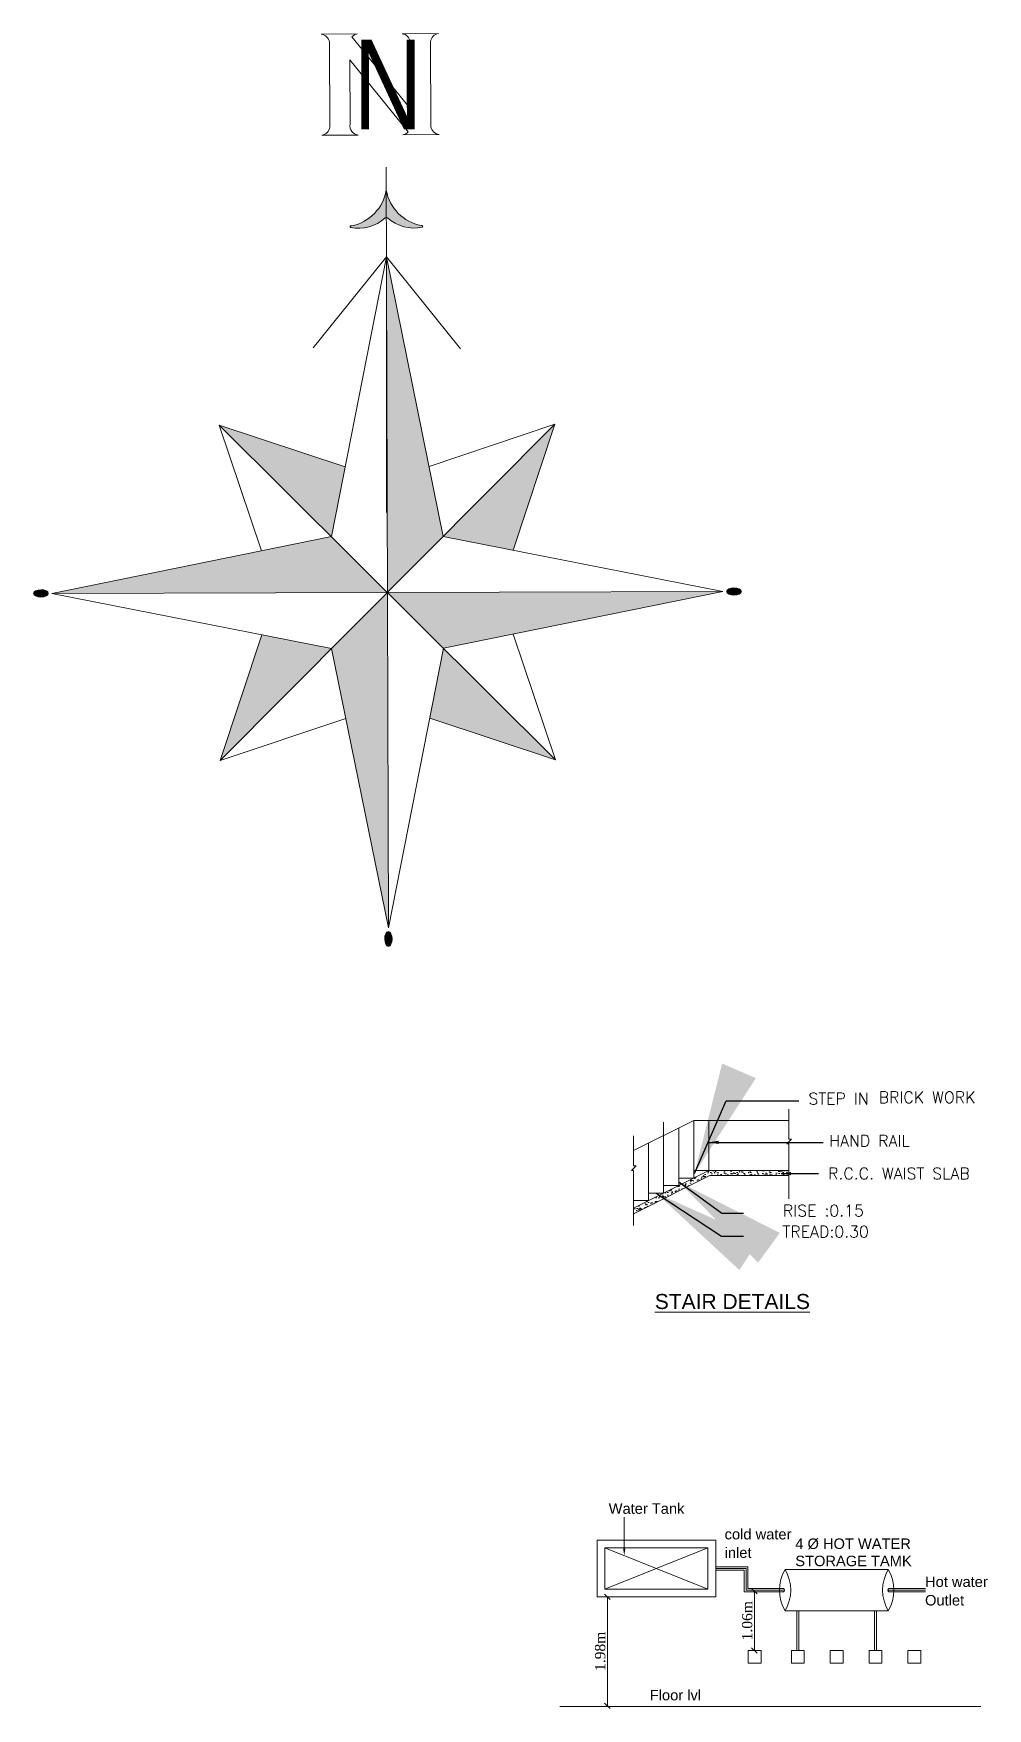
# Model space of a CAD drawing. Header units: metres. Extents: x -1561199 to -1560810, y 43748 to 43956.
# Drawn here: x -1561063.75 to -1561042.42, y 43880 to 43917.45 of the extents above; entities that cross this region are included whole.
import ezdxf

# ---------------------------------------------------------------- set-up
doc = ezdxf.new("R2010")
doc.units = ezdxf.units.M
doc.header["$LTSCALE"] = 750
doc.header["$MEASUREMENT"] = 0
doc.header["$PDMODE"] = 35
doc.header["$PDSIZE"] = 50
doc.layers.get('0').update_dxf_attribs({"lineweight": 5, "plot": 0})
doc.layers.get('Defpoints').update_dxf_attribs({"lineweight": 0})
doc.layers.add('NORTH_DIRECTION', color=7, linetype='Continuous', lineweight=0)
doc.styles.get("Standard").update_dxf_attribs({"font": 'arial.ttf'})
doc.styles.add('style1', font='romans.shx', dxfattribs={"width": 0.95, "height": 200})
doc.styles.add('TIMES', font='BOOKOS.TTF')
doc.styles.add('USA TEXT', font='GOTHIC.TTF', dxfattribs={"width": 0.8})
doc.dimstyles.new('ISO-25', dxfattribs={"dimtxt": 2.5, "dimasz": 2.5, "dimexe": 1.25, "dimexo": 0.625, "dimtad": 1, "dimtxsty": 'Standard', "dimcen": 2.5, "dimadec": 0, "dimazin": 0, "dimtfac": 1, "dimtmove": 0, "dimatfit": 3, "dimfxl": 0, "dimarcsym": 0})
doc.dimstyles.new('Saandard', dxfattribs={"dimtxt": 0.23, "dimasz": 0.12, "dimexe": 0.01, "dimexo": 0.2, "dimgap": 0.04, "dimtad": 1, "dimzin": 1, "dimdsep": 46, "dimtxsty": 'TIMES', "dimblk": 'OBLIQUE', "dimcen": 2.5, "dimse1": 1, "dimse2": 1, "dimclrd": 256, "dimclrt": 256, "dimadec": 0, "dimazin": 0, "dimtfac": 1, "dimtix": 1, "dimtmove": 0, "dimatfit": 3, "dimfxl": 0, "dimlwd": 13, "dimarcsym": 0})

# ---------------------------------------------------------------- blocks, each defined once
blk = doc.blocks.new('_Oblique')
at = {"color": 0, "linetype": 'ByBlock', "lineweight": -2}
blk.add_line((-0.5, -0.5), (0.5, 0.5), dxfattribs=at)
blk = doc.blocks.new('*D227')
at = {"lineweight": 13, "ltscale": 0.006}
blk.add_line((-1561050.918, 43882.498), (-1561050.918, 43880.063), dxfattribs=at)
at = {"layer": 'Defpoints', "color": 0, "ltscale": 0.006}
for p in [(-1561050.759, 43882.498), (-1561050.918, 43880.063), (-1561050.759, 43880.063)]:
    blk.add_point(p, dxfattribs=at)
at = {"lineweight": 13, "ltscale": 0.006, "xscale": 0.12, "yscale": 0.12, "zscale": 0.12}
for p, rotation in [((-1561050.918, 43882.498), 90), ((-1561050.918, 43880.063), 270)]:
    blk.add_blockref('_Oblique', p, dxfattribs=dict(at, rotation=rotation))
at = {"ltscale": 0.006, "insert": (-1561051.077, 43881.281), "char_height": 0.23, "attachment_point": 5, "rotation": 90, "style": 'TIMES'}
blk.add_mtext('1.98m', dxfattribs=at)
blk = doc.blocks.new('*D228')
at = {"lineweight": 13, "ltscale": 0.006}
blk.add_line((-1561047.631, 43882.629), (-1561047.631, 43881.303), dxfattribs=at)
at = {"layer": 'Defpoints', "color": 0, "ltscale": 0.006}
for p in [(-1561047.472, 43882.629), (-1561047.631, 43881.303), (-1561047.479, 43881.303)]:
    blk.add_point(p, dxfattribs=at)
at = {"lineweight": 13, "ltscale": 0.006, "xscale": 0.12, "yscale": 0.12, "zscale": 0.12}
for p, rotation in [((-1561047.631, 43882.629), 90), ((-1561047.631, 43881.303), 270)]:
    blk.add_blockref('_Oblique', p, dxfattribs=dict(at, rotation=rotation))
at = {"ltscale": 0.006, "insert": (-1561047.79, 43881.966), "char_height": 0.23, "attachment_point": 5, "rotation": 90, "style": 'TIMES'}
blk.add_mtext('1.06m', dxfattribs=at)

msp = doc.modelspace()

# ---------------------------------------------------------------- hatches: boundary and pattern name
h = msp.add_hatch(color=256)
h.paths.add_polyline_path([(-1561055.85995, 43913.94565, -0.3108995), (-1561056.6369, 43913.14918, 1), (-1561056.65811, 43913.11263, 0.23813718), (-1561055.88532, 43913.32574, -0.18876794), (-1561055.85828, 43913.33642)])
h.paths.add_polyline_path([(-1561055.85995, 43913.94565), (-1561055.85828, 43913.33642, -0.18876794), (-1561055.83117, 43913.32589, 0.23813718), (-1561055.05723, 43913.11704, 1), (-1561055.07863, 43913.15347, -0.3108995)])
h = msp.add_hatch(color=8)
h.paths.add_polyline_path([(-1561055.83519, 43904.9537), (-1561057.08174, 43903.70026), (-1561055.81453, 43897.45373)])
h.paths.add_polyline_path([(-1561057.08863, 43906.20025), (-1561063.33516, 43904.93304), (-1561055.83519, 43904.9537)])
h.paths.add_polyline_path([(-1561055.85585, 43912.45367), (-1561055.83519, 43904.9537), (-1561054.58864, 43906.20714)])
h.paths.add_polyline_path([(-1561048.33522, 43904.97435), (-1561055.83519, 43904.9537), (-1561054.58175, 43903.70715)])
h = msp.add_hatch(color=8)
h.paths.add_polyline_path([(-1561057.08174, 43903.70026), (-1561058.6451, 43904.00846), (-1561059.57485, 43901.19338)])
h.paths.add_polyline_path([(-1561056.78043, 43907.76361), (-1561059.5955, 43908.69336), (-1561057.08863, 43906.20025)])
h.paths.add_polyline_path([(-1561052.09553, 43908.71401), (-1561054.58864, 43906.20714), (-1561053.02528, 43905.89894)])
h.paths.add_polyline_path([(-1561054.58175, 43903.70715), (-1561054.88995, 43902.14379), (-1561052.07487, 43901.21404)])
h = msp.add_hatch(color=256)
edge = h.paths.add_edge_path()
edge.add_ellipse((-1561063.58296, 43904.93236), major_axis=(0.16543, 0.00046), ratio=0.49532265, start_angle=0, end_angle=360)
h = msp.add_hatch(color=256)
edge = h.paths.add_edge_path()
edge.add_ellipse((-1561048.08742, 43904.97504), major_axis=(-0.16543, -0.00046), ratio=0.49532265, start_angle=0, end_angle=360, ccw=False)
h = msp.add_hatch(color=256)
edge = h.paths.add_edge_path()
edge.add_ellipse((-1561055.81385, 43897.20593), major_axis=(-0.00046, 0.16543), ratio=0.49532265, start_angle=0, end_angle=360)
h = msp.add_hatch()
h.set_pattern_fill('AR-CONC', color=0, scale=0.00112)
h.set_pattern_definition([(50, (-1566237.14313, 43571.45073), (0.2040468293, -0.017851776), [0.021336, -0.234696]), (355, (-1566237.14313, 43571.45073), (-0.039472632, 0.213983667), [0.0170688, -0.187757454]), (100.4514447, (-1566237.12613, 43571.44924), (0.164574197, 0.196131882), [0.01813281, -0.199461074]), (46.1842, (-1566237.14313, 43571.50763), (0.303608526, -0.047087407), [0.032004, -0.352044]), (96.6355576, (-1566237.11783, 43571.5037), (0.26589263, 0.27711726), [0.027199226, -0.299191881]), (351.184151, (-1566237.14313, 43571.50763), (0.26589263, 0.27711726), [0.025603163, -0.2816349]), (21, (-1566237.11468, 43571.4934), (0.169808118, -0.114537022), [0.021336, -0.234696]), (326, (-1566237.11468, 43571.4934), (0.069218272, 0.206290522), [0.0170688, -0.1877568]), (71.451445, (-1566237.10053, 43571.48386), (0.2390263896, 0.091753501), [0.01813281, -0.19946073]), (37.5, (-1566237.14313, 43571.45073), (0.0034592356, 0.0947016435), [0, -0.18548096, 0, -0.1906016, 0, -0.188468]), (7.5, (-1566237.14313, 43571.45073), (0.074838022, 0.1122022438), [0, -0.10867136, 0, -0.18121376, 0, -0.0718312]), (327.5, (-1566237.20657, 43571.45073), (0.1518614666, -0.0064161933), [0, -0.07112, 0, -0.2218944, 0, -0.2944368]), (317.5, (-1566237.23502, 43571.45073), (0.165904683, 0.02847767), [0, -0.092456, 0, -0.14736064, 0, -0.2090928])])
h.paths.add_polyline_path([(-1561048.62428, 43891.9177), (-1561046.85872, 43891.9177), (-1561046.85872, 43892.0297), (-1561048.65072, 43892.0297), (-1561050.33072, 43891.1897), (-1561050.33072, 43891.06448)])

# ---------------------------------------------------------------- linework, layer by layer
for p, q in [((-1561057.31494, 43917.43397), (-1561056.50118, 43917.43845)), ((-1561056.62768, 43917.37088), (-1561055.31649, 43915.76444)), ((-1561055.50658, 43917.44393), (-1561054.69282, 43917.44841)), ((-1561057.12265, 43915.35535), (-1561057.13311, 43917.25413)), ((-1561055.31649, 43915.76444), (-1561055.32475, 43917.26409)), ((-1561054.87266, 43917.26658), (-1561054.8622, 43915.3678)), ((-1561055.36763, 43915.25105), (-1561056.67882, 43916.85749)), ((-1561056.67882, 43916.85749), (-1561056.67089, 43915.41812)), ((-1561056.48873, 43915.178), (-1561057.30249, 43915.17352)), ((-1561054.68037, 43915.18796), (-1561055.49413, 43915.18348)), ((-1561057.08863, 43906.20025), (-1561055.85585, 43912.45367)), ((-1561055.85585, 43912.45367), (-1561054.58864, 43906.20714)), ((-1561052.09553, 43908.71401), (-1561054.90544, 43907.76877)), ((-1561053.02528, 43905.89894), (-1561052.09553, 43908.71401)), ((-1561063.33516, 43904.93304), (-1561057.08863, 43906.20025)), ((-1561054.58864, 43906.20714), (-1561048.33522, 43904.97435)), ((-1561048.33522, 43904.97435), (-1561054.58175, 43903.70715)), ((-1561057.08174, 43903.70026), (-1561063.33516, 43904.93304)), ((-1561058.6451, 43904.00846), (-1561059.57485, 43901.19338)), ((-1561053.02012, 43904.02395), (-1561052.07487, 43901.21404)), ((-1561055.81453, 43897.45373), (-1561057.08174, 43903.70026)), ((-1561054.58175, 43903.70715), (-1561055.81453, 43897.45373)), ((-1561059.57485, 43901.19338), (-1561056.76494, 43902.13863)), ((-1561052.07487, 43901.21404), (-1561054.88995, 43902.14379))]:
    msp.add_line(p, q)
at = {"color": 7}
for p, q in [((-1561055.86138, 43914.46317), (-1561055.81453, 43897.45373)), ((-1561052.09553, 43908.71401), (-1561059.57485, 43901.19338)), ((-1561059.5955, 43908.69336), (-1561052.07487, 43901.21404)), ((-1561058.65026, 43905.88345), (-1561059.5955, 43908.69336)), ((-1561059.5955, 43908.69336), (-1561056.78043, 43907.76361)), ((-1561048.33522, 43904.97435), (-1561063.33516, 43904.93304))]:
    msp.add_line(p, q, dxfattribs=at)
at = {"color": 0}
for p, q in [((-1561050.33072, 43892.4777), (-1561048.98672, 43893.1497)), ((-1561049.65872, 43891.5257), (-1561049.65872, 43893.10772)), ((-1561048.98672, 43893.1497), (-1561046.85872, 43893.1497)), ((-1561048.98672, 43892.0297), (-1561048.98672, 43893.1497)), ((-1561048.65072, 43892.0297), (-1561048.65072, 43893.1497)), ((-1561049.99472, 43891.5257), (-1561049.99472, 43892.6457)), ((-1561049.65872, 43891.6937), (-1561049.65872, 43892.8137)), ((-1561049.32272, 43891.8617), (-1561049.32272, 43892.9817)), ((-1561050.33072, 43891.1897), (-1561048.65072, 43892.0297)), ((-1561050.33072, 43891.06448), (-1561048.62428, 43891.9177)), ((-1561048.98672, 43891.8617), (-1561048.98672, 43892.0297)), ((-1561048.98672, 43892.0297), (-1561048.65072, 43892.0297)), ((-1561048.65072, 43892.0297), (-1561046.85872, 43892.0297)), ((-1561048.62428, 43891.9177), (-1561046.85872, 43891.9177)), ((-1561049.99472, 43891.3577), (-1561049.99472, 43891.5257)), ((-1561049.99472, 43891.5257), (-1561049.65872, 43891.5257)), ((-1561049.99472, 43891.5257), (-1561049.65872, 43891.5257)), ((-1561049.65872, 43891.5257), (-1561049.65872, 43891.6937)), ((-1561049.65872, 43891.6937), (-1561049.32272, 43891.6937)), ((-1561049.32272, 43891.8617), (-1561048.98672, 43891.8617)), ((-1561049.32272, 43891.6937), (-1561049.32272, 43891.8617)), ((-1561049.32272, 43891.6937), (-1561049.32272, 43891.8617)), ((-1561050.33072, 43891.06448), (-1561050.33072, 43891.3577)), ((-1561050.33072, 43891.3577), (-1561049.99472, 43891.3577))]:
    msp.add_line(p, q, dxfattribs=at)
at = {"color": 0, "ltscale": 0.006}
for p, q in [((-1561050.5398, 43883.57474), (-1561050.5398, 43884.27946)), ((-1561051.14657, 43883.7658), (-1561048.4949, 43883.7658)), ((-1561051.14657, 43882.49761), (-1561051.14657, 43883.7658)), ((-1561048.4949, 43883.7658), (-1561048.4949, 43882.49761)), ((-1561050.97364, 43883.59287), (-1561048.66784, 43883.59287)), ((-1561050.97364, 43882.67055), (-1561050.97364, 43883.59287)), ((-1561050.97364, 43883.59287), (-1561048.66784, 43882.67055)), ((-1561048.66784, 43883.59287), (-1561050.97364, 43882.67055)), ((-1561048.66784, 43883.59287), (-1561048.66784, 43882.67055)), ((-1561048.4949, 43883.17014), (-1561047.77857, 43883.17014)), ((-1561048.4949, 43883.13171), (-1561047.817, 43883.13171)), ((-1561048.4949, 43883.09328), (-1561047.85543, 43883.09328)), ((-1561047.85543, 43883.09328), (-1561047.85543, 43882.60936)), ((-1561047.817, 43883.13171), (-1561047.817, 43882.64779)), ((-1561047.77857, 43883.17014), (-1561047.77857, 43882.68622)), ((-1561044.63768, 43883.10895), (-1561046.94348, 43883.10895)), ((-1561048.66784, 43882.67055), (-1561050.97364, 43882.67055)), ((-1561047.85543, 43882.60936), (-1561046.97762, 43882.60936)), ((-1561047.817, 43882.64779), (-1561046.97762, 43882.64779)), ((-1561047.77857, 43882.68622), (-1561046.97762, 43882.68622)), ((-1561044.64197, 43882.64779), (-1561043.80259, 43882.64779)), ((-1561044.62653, 43882.68622), (-1561043.80259, 43882.68622)), ((-1561044.62653, 43882.60936), (-1561043.80259, 43882.60936)), ((-1561048.4949, 43882.49761), (-1561051.14657, 43882.49761)), ((-1561044.63768, 43882.18663), (-1561046.94348, 43882.18663)), ((-1561046.67845, 43882.18663), (-1561046.67845, 43881.30274)), ((-1561046.64002, 43882.18663), (-1561046.64002, 43881.30274)), ((-1561044.94115, 43882.18663), (-1561044.94115, 43881.30274)), ((-1561044.90272, 43882.18663), (-1561044.90272, 43881.30274)), ((-1561047.47863, 43881.30274), (-1561047.76685, 43881.30274)), ((-1561047.76685, 43881.30274), (-1561047.76685, 43881.01451)), ((-1561047.76685, 43881.01451), (-1561047.47863, 43881.01451)), ((-1561047.47863, 43881.01451), (-1561047.47863, 43881.30274)), ((-1561046.51512, 43881.30274), (-1561046.80334, 43881.30274)), ((-1561046.80334, 43881.30274), (-1561046.80334, 43881.01451)), ((-1561046.80334, 43881.01451), (-1561046.51512, 43881.01451)), ((-1561046.51512, 43881.01451), (-1561046.51512, 43881.30274)), ((-1561045.64647, 43881.30274), (-1561045.93469, 43881.30274)), ((-1561045.93469, 43881.30274), (-1561045.93469, 43881.01451)), ((-1561045.93469, 43881.01451), (-1561045.64647, 43881.01451)), ((-1561045.64647, 43881.01451), (-1561045.64647, 43881.30274)), ((-1561045.06605, 43881.01451), (-1561045.06605, 43881.30274)), ((-1561045.06605, 43881.30274), (-1561044.77782, 43881.30274)), ((-1561044.77782, 43881.01451), (-1561045.06605, 43881.01451)), ((-1561044.77782, 43881.30274), (-1561044.77782, 43881.01451)), ((-1561044.1974, 43881.01451), (-1561044.1974, 43881.30274)), ((-1561044.1974, 43881.30274), (-1561043.90917, 43881.30274)), ((-1561043.90917, 43881.01451), (-1561044.1974, 43881.01451)), ((-1561043.90917, 43881.30274), (-1561043.90917, 43881.01451)), ((-1561042.56872, 43880.05184), (-1561051.97986, 43880.05184))]:
    msp.add_line(p, q, dxfattribs=at)
at = {"color": 0}
for points in [[(-1561046.85872, 43893.40036), (-1561046.85872, 43892.73324), (-1561046.80013, 43892.73324), (-1561046.90436, 43892.62901), (-1561046.85872, 43892.62901), (-1561046.85872, 43891.39684)], [(-1561050.33072, 43892.80241), (-1561050.33072, 43892.1353), (-1561050.27213, 43892.1353), (-1561050.37636, 43892.03107), (-1561050.33072, 43892.03107), (-1561050.33072, 43890.7989)]]:
    msp.add_lwpolyline(points, dxfattribs=at)
for centre, radius, start, end in [((-1561057.34392, 43917.22282), 0.21312, 8.445708, 82.185503), ((-1561056.46988, 43917.22764), 0.21312, 98.445708, 137.768835), ((-1561055.53556, 43917.23279), 0.21312, 8.445708, 82.185503), ((-1561054.66152, 43917.2376), 0.21312, 98.445708, 172.185503), ((-1561057.33379, 43915.38433), 0.21312, 278.445708, 352.185503), ((-1561056.45975, 43915.38914), 0.21312, 172.185503, 262.185503), ((-1561055.52543, 43915.39429), 0.21312, 278.445708, 317.768835), ((-1561054.6514, 43915.39911), 0.21312, 188.445708, 262.185503), ((-1561056.82698, 43914.11179), 0.98119, 281.17026, 350.252033), ((-1561054.89386, 43914.11711), 0.98119, 190.063572, 259.145345), ((-1561056.48275, 43913.98446), 0.88929, 258.627644, 312.206731), ((-1561055.85817, 43913.29654), 0.03988, 47.398524, 132.917081), ((-1561055.23738, 43913.98789), 0.88929, 228.108875, 281.687962), ((-1561056.6475, 43913.13091), 0.02112, 59.874271, 249.499538), ((-1561055.06793, 43913.13526), 0.02112, 290.816067, 120.441334)]:
    msp.add_arc(centre, radius, start, end)
at = {"color": 0, "ltscale": 0.006}
for centre, radius, start, end in [((-1561046.16185, 43882.64779), 0.90754, 149.459638, 210.540362), ((-1561047.72512, 43882.64779), 0.90754, 329.459638, 30.540362), ((-1561043.85605, 43882.64779), 0.90754, 149.459638, 210.540362), ((-1561045.41932, 43882.64779), 0.90754, 329.459638, 30.540362), ((-1561047.00056, 43882.64779), 0.04475, 300.831138, 59.168862), ((-1561044.60359, 43882.64779), 0.04475, 120.831138, 239.168862)]:
    msp.add_arc(centre, radius, start, end, dxfattribs=at)
for centre, major_axis in [((-1561063.58296, 43904.93236), (0.16543, 0.00046)), ((-1561055.81385, 43897.20593), (-0.00046, 0.16543))]:
    msp.add_ellipse(centre, major_axis=major_axis, ratio=0.49532265)
at = {"extrusion": (0, 0, -1)}
msp.add_ellipse((-1561048.08742, 43904.97504), major_axis=(-0.16543, -0.00046), ratio=0.49532265, dxfattribs=at)
at = {"color": 0, "ltscale": 0.006}
msp.add_solid([(-1561050.51418, 43883.57474), (-1561050.56542, 43883.57474), (-1561050.5398, 43883.42102)], dxfattribs=at)
at = {"layer": 'NORTH_DIRECTION'}
for points in [[(-1561055.85585, 43906.73757), (-1561055.85585, 43906.73757), (-1561055.85585, 43912.45367), (-1561057.4973, 43910.41826)], [(-1561054.20093, 43910.40158), (-1561054.20093, 43910.40158), (-1561055.85585, 43912.45367)]]:
    msp.add_lwpolyline(points, dxfattribs=at)

# ---------------------------------------------------------------- texts
at = {"color": 0, "style": 'style1'}
for s, p in [('STEP IN ', (-1561046.42211, 43893.50937)), (' BRICK WORK', (-1561045.02647, 43893.53865)), ('HAND RAIL ', (-1561045.95486, 43892.56622)), ('R.C.C. WAIST SLAB', (-1561045.98283, 43891.83427)), ('RISE :0.15', (-1561046.99196, 43891.00399)), ('TREAD:0.30', (-1561047.00184, 43890.5325))]:
    msp.add_text(s, height=0.2576, dxfattribs=at).set_placement(p)
at = {"color": 0}
msp.add_text('%%USTAIR DETAILS', height=0.336, dxfattribs=at).set_placement((-1561049.85659, 43888.93419))
at = {"color": 0, "ltscale": 0.006}
for s, height, p in [('Water Tank', 0.234557, (-1561050.88775, 43884.35603)), ('cold water', 0.234557, (-1561048.29491, 43883.7832)), ('4 %%c HOT WATER', 0.2345573, (-1561046.71576, 43883.5702)), ('inlet', 0.234557, (-1561048.29491, 43883.37022)), ('STORAGE TAMK', 0.2345573, (-1561046.71576, 43883.18498)), ('Hot water', 0.234557, (-1561043.81448, 43882.71933)), ('Outlet', 0.234557, (-1561043.81448, 43882.30636)), ('Floor lvl', 0.234557, (-1561049.96903, 43880.18539))]:
    msp.add_text(s, height=height, dxfattribs=at).set_placement(p)
at = {"layer": 'NORTH_DIRECTION', "insert": (-1561056.59654, 43917.30733, 0.07748), "char_height": 2, "width": 1.1850696, "attachment_point": 1, "style": 'USA TEXT'}
msp.add_mtext('N', dxfattribs=at)

# ---------------------------------------------------------------- dimensions: what is measured, and where the dimension line sits
at = {"color": 0, "ltscale": 0.006}
for base, p1, p2, text, picture, middle in [((-1561050.91802, 43880.06345), (-1561050.75875, 43882.49761), (-1561050.75875, 43880.06345), '1.98m', '*D227', (-1561051.07698, 43881.28053)), ((-1561047.63125, 43881.30274), (-1561047.47199, 43882.62857), (-1561047.47863, 43881.30274), '1.06m', '*D228', (-1561047.79038, 43881.96566))]:
    dim = msp.add_linear_dim(base=base, p1=p1, p2=p2, angle=90, text=text, dimstyle='Saandard', dxfattribs=at)
    dim.commit()
    dim.dimension.update_dxf_attribs({"geometry": picture, "text_midpoint": middle})

# ---------------------------------------------------------------- leaders
at = {"color": 0}
for points, override in [([(-1561048.96897, 43891.96531), (-1561048.26442, 43893.59061), (-1561046.63337, 43893.59061)], {"dimexe": 0.12, "dimexo": 0.12, "dimgap": 0.12, "dimlfac": 2}), ([(-1561048.65072, 43892.65965), (-1561046.0933, 43892.65965)], {"dimasz": 0.22, "dimexe": 0.12, "dimexo": 0.12, "dimgap": 0.12, "dimtad": 0}), ([(-1561047.0291, 43891.96015), (-1561046.19809, 43891.96015)], {"dimasz": 0.22, "dimexe": 0.12, "dimexo": 0.12, "dimgap": 0.12, "dimtad": 0}), ([(-1561049.82672, 43891.5257), (-1561048.36503, 43890.56201), (-1561047.87694, 43890.56201)], {"dimexe": 0.12, "dimexo": 0.12, "dimgap": 0.12, "dimlfac": 2}), ([(-1561049.32272, 43891.7777), (-1561048.35942, 43891.07356), (-1561047.87133, 43891.07356)], {"dimexe": 0.12, "dimexo": 0.12, "dimgap": 0.12, "dimlfac": 2})]:
    msp.add_leader(points, dimstyle='ISO-25', override=override, dxfattribs=at)

doc.saveas('drawing.dxf')
